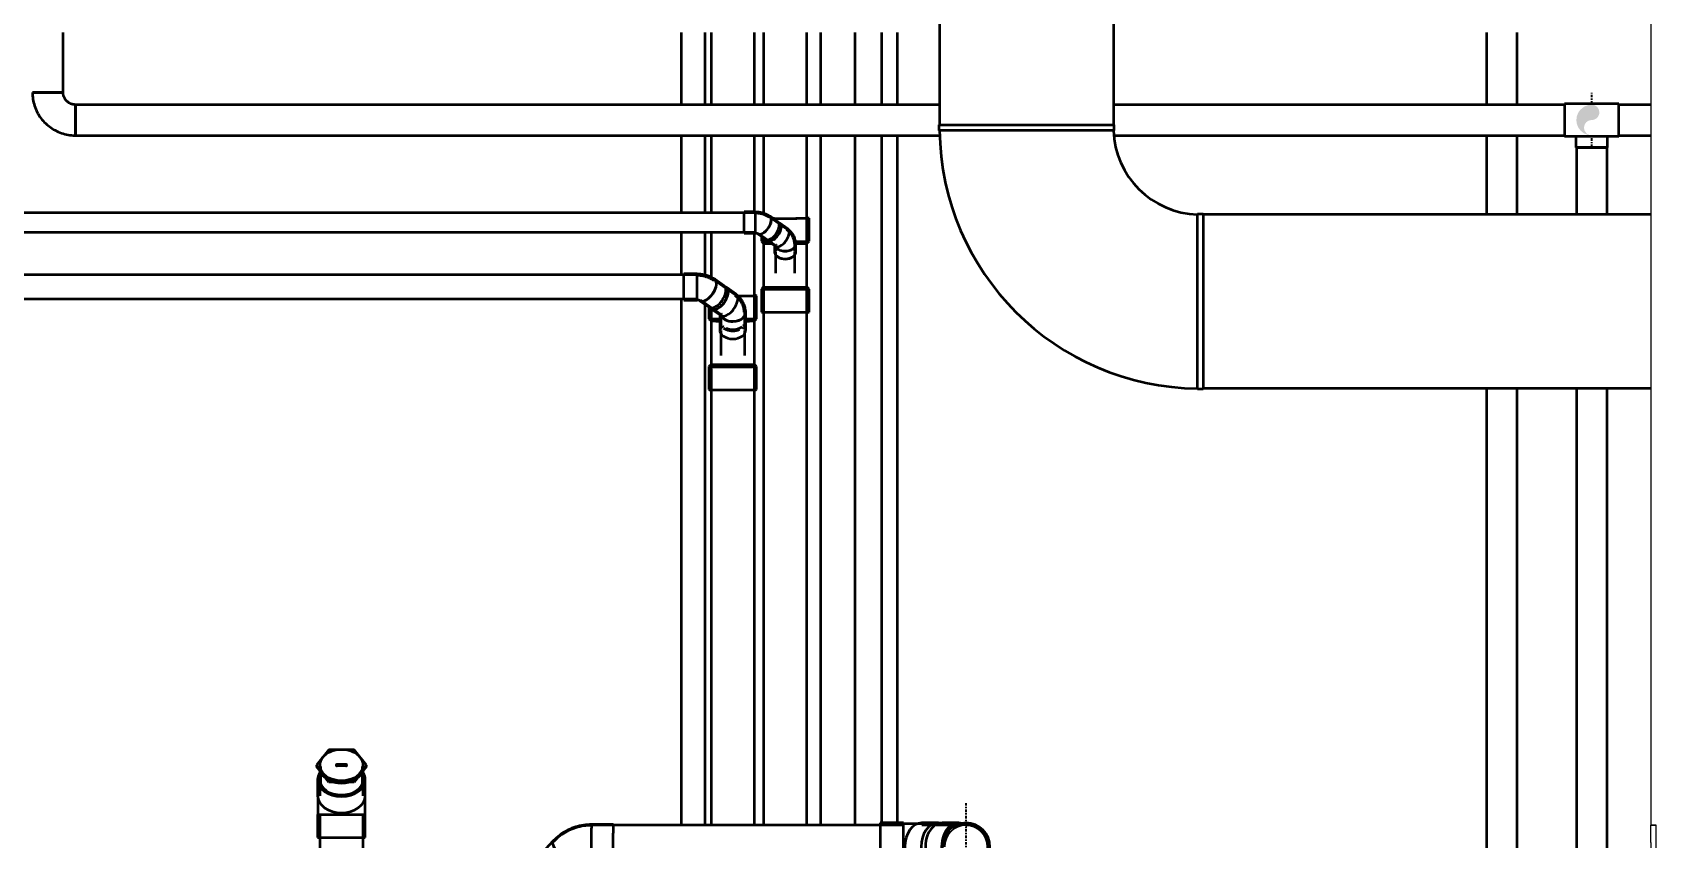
# Model space of a CAD drawing. Header units: millimetres. Extents: x -108050 to 96605, y 58136 to 140997.
# Drawn here: x -93183 to -85724, y 91517 to 95229 of the extents above; entities that cross this region are included whole.
import ezdxf

# ---------------------------------------------------------------- set-up
doc = ezdxf.new("R2010")
doc.units = ezdxf.units.MM
doc.linetypes.add('Center', pattern=[29.999999, 12, -6, 6, -6])
for name, color, linetype, lineweight in [('E-CABL-TRAY', 211, 'Continuous', 25), ('M-HVAC-DUCT', 70, 'Continuous', 50), ('P-PIPE', 3, 'Continuous', 50), ('P-PIPE-CNTR', 3, 'Center', 35)]:
    doc.layers.add(name, color=color, linetype=linetype, lineweight=lineweight)

# ---------------------------------------------------------------- blocks, each defined once
blk = doc.blocks.new('DSC_uPVC_Cap End2-TienPhong - Standard-1932243-HẦM')
at = {"layer": 'P-PIPE'}
for p, q in [((-91819, 91930.1), (-91876.8, 91859.3)), ((-91703.4, 91930.1), (-91819, 91930.1)), ((-91645.6, 91859.3), (-91703.4, 91930.1)), ((-91876.8, 91859.3), (-91819, 91788.5)), ((-91876.8, 91859.3), (-91876.8, 91852.3)), ((-91819, 91781.4), (-91876.8, 91852.3)), ((-91861.4, 91859.3), (-91861.4, 91848.7)), ((-91857.4, 91852.3), (-91857.4, 91777.3)), ((-91781.2, 91862.9), (-91741.2, 91862.9)), ((-91781.2, 91862.9), (-91761.2, 91862.9)), ((-91741.2, 91859.3), (-91781.2, 91859.3)), ((-91741.2, 91859.3), (-91781.2, 91859.3)), ((-91741.2, 91855.8), (-91781.2, 91855.8)), ((-91761.2, 91855.8), (-91781.2, 91855.8)), ((-91761.2, 91862.9), (-91741.2, 91862.9)), ((-91741.2, 91855.8), (-91761.2, 91855.8)), ((-91703.4, 91788.5), (-91645.6, 91859.3)), ((-91645.6, 91852.3), (-91703.4, 91781.4)), ((-91665.1, 91777.3), (-91665.1, 91852.3)), ((-91661.1, 91848.7), (-91661.1, 91859.3)), ((-91645.6, 91852.3), (-91645.6, 91859.3)), ((-91819, 91788.5), (-91703.4, 91788.5)), ((-91819, 91781.4), (-91819, 91788.5)), ((-91703.4, 91781.4), (-91819, 91781.4)), ((-91703.4, 91781.4), (-91703.4, 91788.5))]:
    blk.add_line(p, q, dxfattribs=at)
for centre, major_axis, start_param, end_param in [((-91761.2, 91859.3), (100.1, 0), 1.570796, 4.712389), ((-91761.2, 91859.3), (100.1, 0), 4.712389, 7.853982), ((-91781.2, 91859.3), (5, 0), 1.570796, 4.712389), ((-91781.2, 91859.3), (5, 0), 1.570796, 4.712389), ((-91781.2, 91855.8), (5, 0), 1.570796, 2.617994), ((-91781.2, 91855.8), (5, 0), 1.570796, 2.617994), ((-91741.2, 91859.3), (5, 0), 4.712389, 7.853982), ((-91741.2, 91859.3), (5, 0), 4.712389, 7.853982), ((-91741.2, 91855.8), (5, 0), 0.523599, 1.570796), ((-91741.2, 91855.8), (5, 0), 0.523599, 1.570796), ((-91761.2, 91848.7), (100.1, 0), 3.520705, 3.809677), ((-91761.2, 91848.7), (100.1, 0), 4.423417, 4.712389), ((-91761.2, 91848.7), (100.1, 0), 4.712389, 5.001361), ((-91761.2, 91848.7), (100.2, 0), 5.6151, 5.904073)]:
    blk.add_ellipse(centre, major_axis=major_axis, ratio=0.707107, start_param=start_param, end_param=end_param, dxfattribs=at)
blk = doc.blocks.new('DSC_uPVC_Elbow_TienPhong - Standard-1979826-HẦM')
at = {"layer": 'P-PIPE'}
for p, q in [((-89175.8, 91593.2), (-89281.8, 91593.2)), ((-89016.4, 91593.2), (-89091, 91593.2)), ((-89281.8, 91374), (-89175.8, 91374)), ((-89091, 91374), (-89016.4, 91374))]:
    blk.add_line(p, q, dxfattribs=at)
at = {"layer": 'P-PIPE', "flags": 128}
for points in [[(-89175.8, 91590.8), (-89171, 91590.8), (-89166.2, 91590.8), (-89161.3, 91590.8), (-89156.6, 91590.8), (-89151.8, 91590.8), (-89147.1, 91590.8), (-89142.4, 91590.8), (-89137.8, 91590.8), (-89133.3, 91590.8), (-89128.8, 91590.8), (-89124.4, 91590.8), (-89120.1, 91590.8), (-89115.8, 91590.8), (-89111.7, 91590.8), (-89107.7, 91590.8), (-89103.8, 91590.8), (-89100, 91590.8), (-89096.3, 91590.8), (-89092.7, 91590.8), (-89091, 91590.8)], [(-89091, 91376.4), (-89094.5, 91376.4), (-89098.1, 91376.4), (-89101.8, 91376.4), (-89105.7, 91376.4), (-89109.6, 91376.4), (-89113.7, 91376.4), (-89117.9, 91376.4), (-89122.2, 91376.4), (-89126.5, 91376.4), (-89131, 91376.4), (-89135.5, 91376.4), (-89140.1, 91376.4), (-89144.7, 91376.4), (-89149.4, 91376.4), (-89154.1, 91376.4), (-89158.9, 91376.4), (-89163.7, 91376.4), (-89168.5, 91376.4), (-89173.4, 91376.4), (-89175.8, 91376.4)]]:
    blk.add_lwpolyline(points, dxfattribs=at)
at = {"layer": 'P-PIPE'}
for centre, major_axis, ratio, start_param, end_param in [((-89281.8, 91483.6), (0, 109.6), 0.01, 0.000009, 3.141593), ((-89175.8, 91483.6), (0, 109.6), 0.01, 0.000009, 3.141593), ((-89175.8, 91483.6), (0, 107.2), 0.01, 0.082682, 0.578723), ((-89175.8, 91483.6), (0, 109.6), 0.01, 6.088914, 6.283185), ((-89091, 91483.6), (0, 109.6), 0.710633, 0.000012, 3.141593), ((-89016.4, 91483.6), (0, 109.6), 0.710633, 0.000012, 3.141593), ((-89016.4, 91483.6), (0, 109.6), 0.710633, 6.154868, 6.283185), ((-89175.8, 91483.6), (0, 107.2), 0.01, 2.562887, 3.058928), ((-89175.8, 91483.6), (0, 109.6), 0.01, 3.141601, 3.335842), ((-89016.4, 91483.6), (0, 109.6), 0.710633, 3.141605, 3.269907)]:
    blk.add_ellipse(centre, major_axis=major_axis, ratio=ratio, start_param=start_param, end_param=end_param, dxfattribs=at)
blk = doc.blocks.new('DSC_uPVC_Elbow_TienPhong - Standard-V15-HẦM')
at = {"layer": 'P-PIPE'}
for p, q in [((-88922.1, 91593.2), (-88996.7, 91593.2)), ((-88996.7, 91374), (-88922.1, 91374))]:
    blk.add_line(p, q, dxfattribs=at)
at = {"layer": 'P-PIPE', "flags": 128}
for points in [[(-88922.1, 91590.8), (-88918.7, 91590.8), (-88915.5, 91590.8), (-88912.5, 91590.8), (-88909.6, 91590.8), (-88906.9, 91590.8), (-88905.3, 91590.8)], [(-88895.7, 91590.8), (-88894, 91590.8), (-88892.5, 91590.8), (-88891.1, 91590.8), (-88890, 91590.8), (-88889, 91590.8), (-88888.2, 91590.8), (-88887.6, 91590.8), (-88887.3, 91590.8), (-88887.1, 91590.8)], [(-88884.2, 91590.8), (-88882.8, 91590.7), (-88878.5, 91590.5), (-88874.2, 91590), (-88870, 91589.4), (-88865.7, 91588.7), (-88861.6, 91587.7), (-88857.4, 91586.6), (-88853.3, 91585.4), (-88849.3, 91583.9)], [(-88848.2, 91383.7), (-88852.2, 91382.2), (-88856.3, 91380.9), (-88860.4, 91379.8), (-88864.6, 91378.8), (-88868.8, 91378), (-88873.1, 91377.3), (-88877.3, 91376.9), (-88881.6, 91376.6), (-88885.9, 91376.4)], [(-88905.5, 91376.4), (-88908.2, 91376.4), (-88911, 91376.4), (-88914, 91376.4), (-88917.1, 91376.4), (-88920.4, 91376.4), (-88922.1, 91376.4)], [(-88887.1, 91376.4), (-88887.4, 91376.4), (-88887.9, 91376.4), (-88888.6, 91376.4), (-88889.5, 91376.4), (-88890.5, 91376.4), (-88891.8, 91376.4), (-88893.2, 91376.4), (-88894.8, 91376.4)]]:
    blk.add_lwpolyline(points, dxfattribs=at)
at = {"layer": 'P-PIPE'}
for centre, radius, start, end in [((-88887, 91483.6), 109.6, 89.9995, 269.9995), ((-88887, 91483.6), 109.6, 269.9995, 89.9995), ((-88886.5, 91483.6), 100, 269.9995, 89.9995)]:
    blk.add_arc(centre, radius, start, end, dxfattribs=at)
for centre, major_axis, start_param, end_param in [((-88996.7, 91483.6), (0, 109.6), 0, 3.141593), ((-88922.1, 91483.6), (0, 109.6), 0, 3.141593), ((-88922.1, 91483.6), (0, 107.2), 6.217372, 7.853982), ((-88922.1, 91483.6), (0, 109.6), 6.098805, 6.283185), ((-88922.1, 91483.6), (0, 107.2), 1.570796, 3.207406), ((-88922.1, 91483.6), (0, 109.6), 3.141593, 3.325973)]:
    blk.add_ellipse(centre, major_axis=major_axis, ratio=0.710633, start_param=start_param, end_param=end_param, dxfattribs=at)
blk = doc.blocks.new('01_REC Elbow_C Flanged_ - 1 W-2033609-HẦM')
at = {"layer": 'M-HVAC-DUCT'}
for p, q in [((-402, 812.5), (402, 812.5)), ((-402, 812.5), (-402, 787.5)), ((402, 787.5), (-402, 787.5)), ((402, 787.5), (402, 812.5)), ((-812.5, -402), (-812.5, 402)), ((-812.5, 402), (-787.5, 402)), ((-787.5, 402), (-787.5, -402)), ((-787.5, -402), (-812.5, -402))]:
    blk.add_line(p, q, dxfattribs=at)
for radius, start, end in [(1200, 270.59779, 359.40221), (400, 271.79962, 358.20038)]:
    blk.add_arc((-800, 800), radius, start, end, dxfattribs=at)
blk = doc.blocks.new('E_Ladder Vertical Outside Bend - Standard-2041432-HẦM')
at = {"layer": 'E-CABL-TRAY'}
for p, q in [((-85736.6, 91583.8), (-85711.2, 91583.8)), ((-85736.6, 91503.8), (-85736.6, 91583.8)), ((-85711.2, 91503.8), (-85711.2, 91583.8)), ((-85462, 91583.8), (-85436.6, 91583.8)), ((-85462, 91503.8), (-85462, 91583.8)), ((-85436.6, 91503.8), (-85436.6, 91583.8)), ((-85736.6, 91503.8), (-85736.6, 91303.8)), ((-85711.2, 91303.8), (-85711.2, 91503.8)), ((-85462, 91503.8), (-85462, 91303.8)), ((-85436.6, 91303.8), (-85436.6, 91503.8)), ((-85711.2, 91438.5), (-85462, 91438.5)), ((-85462, 91431.9), (-85711.2, 91431.9)), ((-85462, 91407.3), (-85711.2, 91407.3)), ((-85736.6, 91234.6), (-85736.6, 91303.8)), ((-85711.2, 91303.8), (-85711.2, 91234.6)), ((-85462, 91234.6), (-85462, 91303.8)), ((-85436.6, 91303.8), (-85436.6, 91234.6)), ((-85711.2, 91234.6), (-85736.6, 91234.6)), ((-85436.6, 91234.6), (-85462, 91234.6))]:
    blk.add_line(p, q, dxfattribs=at)
blk = doc.blocks.new('DSC_uPVC_Elbow_TienPhong - Standard-2079728-HẦM')
at = {"layer": 'P-PIPE'}
for p, q in [((-91870.8, 91792.7), (-91870.8, 91717.7)), ((-91651.6, 91717.7), (-91651.6, 91792.7)), ((-91870.8, 91632.7), (-91870.8, 91526.7)), ((-91651.6, 91526.7), (-91651.6, 91632.7))]:
    blk.add_line(p, q, dxfattribs=at)
at = {"layer": 'P-PIPE', "flags": 128}
for points in [[(-91868.4, 91632.7), (-91868.4, 91637.5), (-91868.4, 91642.4), (-91868.4, 91647.2), (-91868.4, 91652), (-91868.4, 91656.8), (-91868.4, 91661.6), (-91868.4, 91666.2), (-91868.4, 91670.9), (-91868.4, 91675.5), (-91868.4, 91680), (-91868.4, 91684.4), (-91868.4, 91688.7), (-91868.4, 91693), (-91868.4, 91697.1), (-91868.4, 91701.2), (-91868.4, 91705.1), (-91868.4, 91708.9), (-91868.4, 91712.6), (-91868.4, 91716.2), (-91868.4, 91717.7)], [(-91654, 91717.7), (-91654, 91714.2), (-91654, 91710.6), (-91654, 91706.8), (-91654, 91702.9), (-91654, 91698.9), (-91654, 91694.8), (-91654, 91690.6), (-91654, 91686.3), (-91654, 91681.9), (-91654, 91677.4), (-91654, 91672.9), (-91654, 91668.3), (-91654, 91663.6), (-91654, 91658.9), (-91654, 91654.1), (-91654, 91649.3), (-91654, 91644.5), (-91654, 91639.7), (-91654, 91634.8), (-91654, 91632.7)]]:
    blk.add_lwpolyline(points, dxfattribs=at)
at = {"layer": 'P-PIPE'}
for centre, major_axis, ratio, start_param, end_param in [((-91761.2, 91792.7), (109.6, 0), 0.707107, 2.739546, 3.141593), ((-91761.2, 91792.7), (109.6, 0), 0.707107, 3.141593, 6.283185), ((-91761.2, 91792.7), (100, 0), 0.707107, 3.141593, 6.283185), ((-91761.2, 91792.7), (109.6, 0), 0.707107, 0, 0.402046), ((-91761.2, 91717.7), (109.6, 0), 0.707107, 3.141593, 6.283185), ((-91761.2, 91632.7), (109.6, 0), 0.007883, 2.947396, 3.141593), ((-91761.2, 91632.7), (109.6, 0), 0.007883, 3.141593, 6.283185), ((-91761.2, 91632.7), (107.2, 0), 0.007883, 3.224266, 3.55496), ((-91761.2, 91632.7), (107.2, 0), 0.007883, 5.869818, 6.200512), ((-91761.2, 91632.7), (109.6, 0), 0.007883, 0, 0.194196), ((-91761.2, 91526.7), (109.6, 0), 0.007883, 3.141593, 6.283185)]:
    blk.add_ellipse(centre, major_axis=major_axis, ratio=ratio, start_param=start_param, end_param=end_param, dxfattribs=at)
blk = doc.blocks.new('DSC_uPVC_Elbow_TienPhong - Standard-2079776-HẦM')
at = {"layer": 'P-PIPE'}
for p, q in [((-90511, 91586.6), (-90611, 91586.6)), ((-90788.2, 91510.1), (-90853.4, 91439.5)), ((-90611, 91380.6), (-90511, 91380.6)), ((-90702.1, 91299.7), (-90636.9, 91370.3))]:
    blk.add_line(p, q, dxfattribs=at)
at = {"layer": 'P-PIPE', "flags": 128}
for points in [[(-90611, 91585.9), (-90620.2, 91585.7), (-90629.3, 91585.2), (-90638.5, 91584.3), (-90647.6, 91583.1), (-90656.7, 91581.6), (-90665.7, 91579.7), (-90674.7, 91577.5), (-90683.5, 91574.9), (-90692.3, 91572), (-90700.9, 91568.8), (-90709.5, 91565.2), (-90717.8, 91561.3), (-90726.1, 91557.1), (-90734.1, 91552.6), (-90742, 91547.8), (-90749.7, 91542.6), (-90757.2, 91537.2), (-90764.5, 91531.4), (-90771.6, 91525.4), (-90778.4, 91519.1), (-90784.9, 91512.5), (-90787.7, 91509.6)], [(-90611, 91582.1), (-90620, 91581.9), (-90629.1, 91581.4), (-90638.1, 91580.6), (-90647.1, 91579.4), (-90656, 91577.9), (-90664.9, 91576), (-90673.7, 91573.8), (-90682.4, 91571.3), (-90691, 91568.5), (-90699.6, 91565.3), (-90707.9, 91561.8), (-90716.2, 91558), (-90724.3, 91553.8), (-90732.2, 91549.4), (-90740, 91544.6), (-90747.6, 91539.5), (-90755, 91534.2), (-90762.1, 91528.5), (-90769.1, 91522.6), (-90775.8, 91516.4), (-90782.2, 91509.9), (-90784.9, 91507)], [(-90637.4, 91370.8), (-90636.7, 91371.6), (-90635.9, 91372.3), (-90635.1, 91373.1), (-90634.2, 91373.8), (-90633.2, 91374.6), (-90632.2, 91375.3), (-90631.1, 91375.9), (-90630, 91376.6), (-90628.8, 91377.2), (-90627.6, 91377.8), (-90626.3, 91378.4), (-90625, 91378.9), (-90623.6, 91379.4), (-90622.2, 91379.8), (-90620.8, 91380.2), (-90619.3, 91380.5), (-90617.8, 91380.8), (-90616.3, 91381), (-90614.7, 91381.2), (-90613.2, 91381.3), (-90611.6, 91381.4), (-90611, 91381.4)]]:
    blk.add_lwpolyline(points, dxfattribs=at)
at = {"layer": 'P-PIPE'}
for centre, major_axis, ratio, start_param, end_param in [((-90611, 91483.6), (0, 103), 0.01, 0.714848, 1.063656), ((-90611, 91483.6), (0, 103), 0.01, 1.066354, 1.238712), ((-90611, 91483.6), (0, 103), 0.01, 0.542745, 0.712279), ((-90611, 91483.6), (0, 103), 0.01, 0.195308, 0.539635), ((-90611, 91483.6), (0, 103), 0.01, 0, 0.190205), ((-90511, 91483.6), (0, 103), 0.01, 6.066583, 8.219894), ((-90511, 91483.6), (0, 100), 0.01, 0.575367, 0.627711), ((-90511, 91483.6), (0, 100), 0.01, 0.313568, 0.445006), ((-90511, 91483.6), (0, 100), 0.01, 0, 0.227543), ((-90712.5, 91440.2), (-75.7, 69.9), 0.277009, 6.1791, 8.092118), ((-90712.5, 91440.2), (-75.1, 69.4), 0.277009, 0.071199, 0.238136), ((-90712.5, 91440.2), (-75.1, 69.4), 0.277009, 0.238136, 0.405073), ((-90712.5, 91440.2), (-75.1, 69.4), 0.277009, 0.415207, 0.584658), ((-90712.5, 91440.2), (-75.1, 69.4), 0.277009, 6.189863, 6.342397), ((-90712.5, 91440.2), (-75.1, 69.4), 0.277009, 0.594812, 0.928685), ((-90712.5, 91440.2), (-75.1, 69.4), 0.277009, 0.9388, 1.108251), ((-90611, 91483.6), (0, 103), 0.01, 1.246383, 1.57995), ((-90611, 91483.6), (0, 103), 0.01, 1.595802, 1.762503), ((-90611, 91483.6), (0, 103), 0.01, 1.770415, 1.936708), ((-90777.7, 91369.6), (-75.7, 69.9), 0.277009, 6.259522, 8.092118), ((-90712.5, 91440.2), (-75.1, 69.4), 0.277009, 1.118423, 1.452296), ((-90712.5, 91440.2), (-75.1, 69.4), 0.277009, 1.462394, 1.631845), ((-90712.5, 91440.2), (-75.1, 69.4), 0.277009, 1.642034, 1.975906), ((-90712.5, 91440.2), (-75.7, 69.9), 0.277009, 1.808932, 3.210607), ((-90712.5, 91440.2), (-75.1, 69.4), 0.277009, 1.985988, 2.155439), ((-90712.5, 91440.2), (-75.1, 69.4), 0.277009, 2.165644, 2.499515), ((-90611, 91483.6), (0, 103), 0.01, 1.936708, 2.103574), ((-90611, 91483.6), (0, 103), 0.01, 2.111261, 2.283513), ((-90611, 91483.6), (0, 103), 0.01, 2.286351, 2.62891), ((-90611, 91483.6), (0, 102.3), 0.01, 2.63484, 2.809373), ((-90611, 91483.6), (0, 103), 0.01, 2.635228, 2.80712), ((-90611, 91483.6), (0, 103), 0.01, 2.810767, 3.245705), ((-90611, 91483.6), (0, 102.2), 0.01, 3.141593, 3.158439), ((-90511, 91483.6), (0, 103), 0.01, 1.936708, 3.347826), ((-90511, 91483.6), (0, 100), 0.01, 2.460307, 2.539401), ((-90511, 91483.6), (0, 100), 0.01, 2.669762, 2.801201), ((-90511, 91483.6), (0, 100), 0.01, 2.907555, 3.141593), ((-90777.7, 91369.6), (-75.7, 69.9), 0.277009, 1.808932, 3.117929), ((-90712.5, 91440.2), (-75.1, 69.4), 0.277009, 2.509582, 2.679033), ((-90712.5, 91440.2), (-75.1, 69.4), 0.277009, 2.689253, 3.023124), ((-90712.5, 91440.2), (-75.1, 69.4), 0.277009, 3.033976, 3.141593)]:
    blk.add_ellipse(centre, major_axis=major_axis, ratio=ratio, start_param=start_param, end_param=end_param, dxfattribs=at)
blk = doc.blocks.new('M_Elbow - Welded - Generic - Standard-2092714-HẦM')
at = {"layer": 'P-PIPE'}
for p, q in [((-68.2, 127), (-70.7, 127)), ((-61.2, 127), (-68.2, 127)), ((-50, 127), (-61.2, 127)), ((-35.3, 127), (-50, 127)), ((-18.3, 127), (-35.3, 127)), ((18.3, 127), (-18.3, 127)), ((35.3, 127), (18.3, 127)), ((50, 127), (35.3, 127)), ((61.2, 127), (50, 127)), ((68.2, 127), (61.2, 127)), ((70.6, 127), (68.2, 127)), ((-127, 70.6), (-127, 68.2)), ((-127, 68.2), (-127, 61.2)), ((-127, 61.2), (-127, 50)), ((-127, 50), (-127, 35.3)), ((-127, 35.3), (-127, 18.3)), ((-127, 18.3), (-127, -18.3)), ((-127, -18.3), (-127, -35.3)), ((-127, -35.3), (-127, -50)), ((-127, -50), (-127, -61.2)), ((-127, -61.2), (-127, -68.2)), ((-127, -68.2), (-127, -70.7))]:
    blk.add_line(p, q, dxfattribs=at)
at = {"layer": 'P-PIPE', "flags": 128}
for points in [[(-70.7, 127), (-70.7, 124.7), (-70.8, 122.5), (-71.1, 120.3), (-71.4, 118), (-71.8, 115.8), (-72.3, 113.6), (-72.8, 111.4), (-73.5, 109.3), (-74.3, 107.1), (-75.1, 105.1), (-76, 103), (-77, 101), (-78.1, 99), (-79.3, 97.1), (-80.5, 95.2), (-81.8, 93.3), (-83.2, 91.6), (-84.6, 89.8), (-86.2, 88.2), (-87.7, 86.6), (-89.4, 85), (-91.1, 83.6), (-92.9, 82.2), (-94.7, 80.8), (-96.6, 79.6), (-98.5, 78.4), (-100.4, 77.3), (-102.4, 76.3), (-104.5, 75.3), (-106.6, 74.5), (-108.7, 73.7), (-110.8, 73), (-113, 72.4), (-115.2, 71.9), (-117.4, 71.5), (-119.7, 71.1), (-121.9, 70.9), (-124.1, 70.7), (-126.4, 70.7), (-127, 70.6)], [(-127, -70.7), (-119.1, -70.5), (-111.2, -70), (-103.3, -69.2), (-95.5, -68.1), (-87.7, -66.7), (-80, -65), (-72.4, -63), (-64.8, -60.6), (-57.4, -58), (-50, -55), (-42.8, -51.8), (-35.7, -48.3), (-28.8, -44.5), (-22, -40.5), (-15.4, -36.1), (-9, -31.5), (-2.7, -26.7), (3.3, -21.6), (9.2, -16.3), (14.8, -10.7), (20.2, -4.9), (25.3, 1.1), (30.3, 7.3), (34.9, 13.6), (39.3, 20.2), (43.5, 26.9), (47.3, 33.8), (50.9, 40.9), (54.2, 48.1), (57.2, 55.4), (59.9, 62.8), (62.4, 70.3), (64.5, 77.9), (66.3, 85.6), (67.8, 93.4), (69, 101.2), (69.8, 109.1), (70.4, 117), (70.6, 124.9), (70.6, 127)]]:
    blk.add_lwpolyline(points, dxfattribs=at)
blk = doc.blocks.new('M_Elbow - Welded - Generic - Standard-V252-HẦM')
at = {"layer": 'P-PIPE'}
for p, q in [((-86493.2, 95675.3), (-86490.7, 95675.3)), ((-86490.7, 95675.3), (-86483.7, 95675.3)), ((-86483.7, 95675.3), (-86472.5, 95675.3)), ((-86472.5, 95675.3), (-86457.8, 95675.3)), ((-86457.8, 95675.3), (-86440.8, 95675.3)), ((-86440.8, 95675.3), (-86422.5, 95675.3)), ((-86422.5, 95675.3), (-86404.2, 95675.3)), ((-86404.2, 95675.3), (-86387.2, 95675.3)), ((-86387.2, 95675.3), (-86372.5, 95675.3)), ((-86372.5, 95675.3), (-86361.3, 95675.3)), ((-86361.3, 95675.3), (-86354.3, 95675.3)), ((-86354.3, 95675.3), (-86351.9, 95675.3))]:
    blk.add_line(p, q, dxfattribs=at)
at = {"layer": 'P-PIPE', "flags": 128}
for points in [[(-86493.2, 95675.3), (-86493.2, 95680.3), (-86493.2, 95685.4), (-86493.2, 95690.5), (-86493.2, 95695.5), (-86493.2, 95700.5), (-86493.2, 95705.5), (-86493.2, 95710.4), (-86493.2, 95715.2), (-86493.2, 95720), (-86493.2, 95724.7), (-86493.2, 95727.8)], [(-86351.9, 95727.8), (-86351.9, 95726), (-86351.9, 95721.3), (-86351.9, 95716.5), (-86351.9, 95711.7), (-86351.9, 95706.8), (-86351.9, 95701.8), (-86351.9, 95696.8), (-86351.9, 95691.8), (-86351.9, 95686.8), (-86351.9, 95681.7), (-86351.9, 95676.6), (-86351.9, 95675.3)]]:
    blk.add_lwpolyline(points, dxfattribs=at)
blk = doc.blocks.new('DSC_uPVC_Elbow_TienPhong - Standard-2123557-HẦM')
at = {"layer": 'P-PIPE'}
for p, q in [((-89857, 94403.9), (-89908, 94403.9)), ((-89753.1, 94358), (-89789.1, 94383.4)), ((-89908, 94305.3), (-89857, 94305.3)), ((-89845.9, 94302.8), (-89809.9, 94277.4))]:
    blk.add_line(p, q, dxfattribs=at)
at = {"layer": 'P-PIPE', "flags": 128}
for points in [[(-89789.7, 94382.5), (-89792.8, 94384.6), (-89796, 94386.6), (-89799.2, 94388.4), (-89802.4, 94390.2), (-89805.7, 94391.8), (-89809.1, 94393.3), (-89812.5, 94394.7), (-89815.9, 94395.9), (-89819.3, 94397.1), (-89822.8, 94398.1), (-89826.3, 94399.1), (-89829.8, 94399.9), (-89833.4, 94400.6), (-89836.9, 94401.3), (-89840.5, 94401.8), (-89844.1, 94402.2), (-89847.7, 94402.5), (-89851.3, 94402.7), (-89854.9, 94402.8), (-89857, 94402.9)], [(-89792.8, 94378.1), (-89795.7, 94380.1), (-89798.7, 94382), (-89801.8, 94383.7), (-89804.9, 94385.4), (-89808, 94386.9), (-89811.2, 94388.3), (-89814.4, 94389.7), (-89817.7, 94390.9), (-89821, 94392), (-89824.3, 94393), (-89827.6, 94393.9), (-89831, 94394.7), (-89834.4, 94395.4), (-89837.8, 94396), (-89841.2, 94396.5), (-89844.6, 94396.9), (-89848.1, 94397.2), (-89851.5, 94397.4), (-89855, 94397.5), (-89857, 94397.5)], [(-89857, 94306.4), (-89856.1, 94306.4), (-89855.2, 94306.4), (-89854.4, 94306.3), (-89853.5, 94306.2), (-89852.7, 94306.1), (-89851.9, 94306), (-89851.1, 94305.8), (-89850.4, 94305.7), (-89849.7, 94305.5), (-89849, 94305.3), (-89848.4, 94305.1), (-89847.8, 94304.9), (-89847.3, 94304.7), (-89846.8, 94304.5), (-89846.4, 94304.3), (-89846, 94304.1), (-89845.7, 94304), (-89845.5, 94303.8), (-89845.4, 94303.7), (-89845.3, 94303.7)]]:
    blk.add_lwpolyline(points, dxfattribs=at)
at = {"layer": 'P-PIPE'}
for centre, major_axis, ratio, start_param, end_param in [((-89908, 94354.6), (0, 49.3), 0.005, 0, 0.401805), ((-89908, 94354.6), (0, 49.3), 0.005, 3.924497, 6.280692), ((-89908, 94354.6), (0, 45), 0.005, 6.023782, 6.280692), ((-89908, 94354.6), (0, 45), 0.005, 5.760348, 6.018892), ((-89857, 94354.6), (0, 49.3), 0.005, 3.924497, 6.280692), ((-89817.5, 94343.1), (27.8, 39.4), 0.503892, 3.224385, 5.667846), ((-89817.5, 94343.1), (28.4, 40.3), 0.503892, 4.097049, 6.504108), ((-89817.5, 94343.1), (27.8, 39.4), 0.503892, 5.667846, 6.365977), ((-89908, 94354.6), (0, 49.3), 0.005, 2.739868, 3.139099), ((-89908, 94354.6), (0, 49.3), 0.005, 3.141593, 3.924497), ((-89908, 94354.6), (0, 45), 0.005, 3.141593, 3.400898), ((-89908, 94354.6), (0, 45), 0.005, 3.402592, 3.662698), ((-89857, 94354.6), (0, 49.3), 0.005, 3.141593, 3.924497), ((-89817.5, 94343.1), (28.4, 40.3), 0.503892, 3.049852, 4.097049), ((-89781.5, 94317.7), (28.4, 40.3), 0.503892, 4.097049, 6.283185), ((-89781.5, 94317.7), (28.4, 40.3), 0.503892, 3.049852, 4.097049)]:
    blk.add_ellipse(centre, major_axis=major_axis, ratio=ratio, start_param=start_param, end_param=end_param, dxfattribs=at)
blk = doc.blocks.new('DSC_uPVC_Elbow_TienPhong - Standard-V267-HẦM')
at = {"layer": 'P-PIPE'}
for p, q in [((-89707.6, 94325.9), (-89743.5, 94351.3)), ((-89800.4, 94270.7), (-89764.4, 94245.3)), ((-89768.9, 94249.4), (-89768.9, 94221.8)), ((-89676.8, 94257.7), (-89676.8, 94258.1)), ((-89671.4, 94257.7), (-89671.4, 94258.1)), ((-89670.3, 94221.8), (-89670.3, 94257.7))]:
    blk.add_line(p, q, dxfattribs=at)
at = {"layer": 'P-PIPE', "flags": 128}
for points in [[(-89676.8, 94258.1), (-89676.9, 94262.1), (-89677.3, 94266.1), (-89677.9, 94270), (-89678.7, 94273.9), (-89679.7, 94277.8), (-89680.9, 94281.5), (-89682.3, 94285.2), (-89683.8, 94288.7), (-89685.6, 94292.1), (-89687.5, 94295.5), (-89689.5, 94298.7), (-89691.7, 94301.7), (-89694, 94304.7), (-89696.4, 94307.5), (-89698.9, 94310.1), (-89701.5, 94312.7), (-89704.2, 94315.1), (-89707, 94317.4), (-89709.8, 94319.6), (-89711.3, 94320.6)], [(-89671.4, 94258.1), (-89671.5, 94262.4), (-89671.9, 94266.7), (-89672.6, 94271), (-89673.4, 94275.2), (-89674.5, 94279.3), (-89675.8, 94283.3), (-89677.3, 94287.2), (-89679, 94291), (-89680.9, 94294.7), (-89682.9, 94298.3), (-89685.1, 94301.7), (-89687.4, 94304.9), (-89689.8, 94308.1), (-89692.4, 94311.1), (-89695.1, 94313.9), (-89697.8, 94316.6), (-89700.7, 94319.2), (-89703.6, 94321.6), (-89706.6, 94323.9), (-89708.2, 94325)], [(-89763.8, 94246.2), (-89763.7, 94246.1), (-89763.7, 94246.1)], [(-89760.2, 94250.2), (-89760.2, 94250.3), (-89760.4, 94250.4), (-89760.5, 94250.7), (-89760.7, 94250.9), (-89760.9, 94251.3)]]:
    blk.add_lwpolyline(points, dxfattribs=at)
at = {"layer": 'P-PIPE'}
for centre, major_axis, ratio, start_param, end_param in [((-89772, 94311), (28.4, 40.3), 0.503892, 4.097049, 6.525799), ((-89772, 94311), (25.9, 36.8), 0.503892, 4.273589, 4.405001), ((-89772, 94311), (25.9, 36.8), 0.503892, 4.535389, 4.6668), ((-89772, 94311), (25.9, 36.8), 0.503892, 4.797188, 4.9286), ((-89772, 94311), (25.9, 36.8), 0.503892, 6.055785, 6.283185), ((-89772, 94311), (25.9, 36.8), 0.503892, 5.058987, 5.190399), ((-89772, 94311), (25.9, 36.8), 0.503892, 5.320787, 5.452199), ((-89772, 94311), (25.9, 36.8), 0.503892, 5.844385, 5.929645), ((-89772, 94311), (25.9, 36.8), 0.503892, 5.582586, 5.667846), ((-89736, 94285.6), (28.4, 40.3), 0.503892, 4.097049, 6.283185), ((-89772, 94311), (28.4, 40.3), 0.503892, 2.906028, 4.097049), ((-89772, 94311), (25.9, 36.8), 0.503892, 3.141593, 3.378125), ((-89772, 94311), (25.9, 36.8), 0.503892, 3.488191, 3.652707), ((-89772, 94311), (25.9, 36.8), 0.503892, 3.77209, 3.881402), ((-89772, 94311), (25.9, 36.8), 0.503892, 4.01179, 4.097049), ((-89772, 94311), (25.9, 36.8), 0.503892, 4.097049, 4.143202), ((-89719.6, 94221.8), (49.3, 0), 0.708872, 3.145119, 4.715916), ((-89719.6, 94257.7), (49.3, 0), 0.708872, 3.462515, 3.552922), ((-89736, 94285.6), (28.4, 40.3), 0.503892, 3.049852, 4.097049), ((-89719.6, 94257.7), (49.3, 0), 0.708872, 3.668718, 3.797865), ((-89719.6, 94257.7), (49.3, 0), 0.708872, 3.930517, 4.188463), ((-89719.6, 94257.7), (49.3, 0), 0.708872, 4.192317, 4.450422), ((-89719.6, 94257.7), (-49.3, 0), 0.708872, 1.312524, 1.570757), ((-89719.6, 94257.7), (49.3, 0), 0.708872, 4.715916, 4.974269), ((-89719.6, 94221.8), (49.3, 0), 0.708872, 4.715916, 6.286712), ((-89719.6, 94257.7), (49.3, 0), 0.708872, 4.977715, 5.236198), ((-89719.6, 94257.7), (49.3, 0), 0.708872, 5.239514, 5.63046), ((-89719.6, 94257.7), (49.3, 0), 0.708872, 5.763113, 5.871951), ((-89719.6, 94257.7), (-49.3, 0), 0.708872, 2.88332, 3.141593)]:
    blk.add_ellipse(centre, major_axis=major_axis, ratio=ratio, start_param=start_param, end_param=end_param, dxfattribs=at)
blk = doc.blocks.new('DSC_uPVC_Elbow_TienPhong - Standard-2123585-HẦM')
at = {"layer": 'P-PIPE'}
for p, q in [((-90124.8, 94118.7), (-90185.8, 94118.7)), ((-89999.8, 94063.5), (-90042.9, 94093.9)), ((-90185.8, 93998.1), (-90124.8, 93998.1)), ((-90112.4, 93995.3), (-90069.3, 93965))]:
    blk.add_line(p, q, dxfattribs=at)
at = {"layer": 'P-PIPE', "flags": 128}
for points in [[(-90043.6, 94092.8), (-90047.4, 94095.3), (-90051.2, 94097.7), (-90055.1, 94100), (-90059, 94102), (-90063, 94104), (-90067.1, 94105.8), (-90071.1, 94107.5), (-90075.3, 94109), (-90079.4, 94110.4), (-90083.6, 94111.7), (-90087.8, 94112.8), (-90092.1, 94113.8), (-90096.3, 94114.7), (-90100.6, 94115.4), (-90104.9, 94116), (-90109.2, 94116.6), (-90113.6, 94116.9), (-90117.9, 94117.2), (-90122.2, 94117.3), (-90124.8, 94117.3)], [(-90047.5, 94087.4), (-90051, 94089.8), (-90054.6, 94092), (-90058.3, 94094.2), (-90062, 94096.1), (-90065.8, 94098), (-90069.7, 94099.7), (-90073.5, 94101.3), (-90077.5, 94102.7), (-90081.4, 94104.1), (-90085.4, 94105.3), (-90089.5, 94106.4), (-90093.5, 94107.3), (-90097.6, 94108.2), (-90101.7, 94108.9), (-90105.8, 94109.5), (-90109.9, 94110), (-90114.1, 94110.3), (-90118.2, 94110.6), (-90122.4, 94110.7), (-90124.8, 94110.7)], [(-90124.8, 93999.4), (-90123.8, 93999.4), (-90122.8, 93999.3), (-90121.8, 93999.3), (-90120.8, 93999.2), (-90119.9, 93999), (-90118.9, 93998.9), (-90118.1, 93998.7), (-90117.2, 93998.5), (-90116.4, 93998.3), (-90115.6, 93998.1), (-90114.9, 93997.9), (-90114.3, 93997.7), (-90113.7, 93997.5), (-90113.2, 93997.2), (-90112.7, 93997), (-90112.4, 93996.8), (-90112.1, 93996.7), (-90111.8, 93996.5), (-90111.7, 93996.4), (-90111.6, 93996.4)]]:
    blk.add_lwpolyline(points, dxfattribs=at)
at = {"layer": 'P-PIPE'}
for centre, major_axis, ratio, start_param, end_param in [((-90185.8, 94058.4), (0, 60.3), 0.005, 0, 0.40374), ((-90185.8, 94058.4), (0, 60.3), 0.005, 3.924497, 6.280692), ((-90185.8, 94058.4), (0, 55), 0.005, 6.023782, 6.280692), ((-90185.8, 94058.4), (0, 55), 0.005, 5.760348, 6.018892), ((-90124.8, 94058.4), (0, 60.3), 0.005, 3.924497, 6.280692), ((-90077.6, 94044.6), (34, 48.2), 0.503892, 3.224385, 5.667846), ((-90077.6, 94044.6), (34.8, 49.3), 0.503892, 4.097049, 6.504066), ((-90077.6, 94044.6), (34, 48.2), 0.503892, 5.667846, 6.365977), ((-90034.6, 94014.2), (34.8, 49.3), 0.503892, 4.097049, 6.325808), ((-90185.8, 94058.4), (0, 60.3), 0.005, 2.737956, 3.139099), ((-90185.8, 94058.4), (0, 60.3), 0.005, 3.141593, 3.924497), ((-90185.8, 94058.4), (0, 55), 0.005, 3.141593, 3.400898), ((-90185.8, 94058.4), (0, 55), 0.005, 3.402592, 3.662698), ((-90124.8, 94058.4), (0, 60.3), 0.005, 3.141593, 3.924497), ((-90077.6, 94044.6), (34.8, 49.3), 0.503892, 3.049852, 4.097049), ((-90034.6, 94014.2), (34.8, 49.3), 0.503892, 3.049852, 4.097049)]:
    blk.add_ellipse(centre, major_axis=major_axis, ratio=ratio, start_param=start_param, end_param=end_param, dxfattribs=at)
blk = doc.blocks.new('DSC_uPVC_Elbow_TienPhong - Standard-V268-HẦM')
at = {"layer": 'P-PIPE'}
for p, q in [((-89945.4, 94025.1), (-89988.4, 94055.5)), ((-90057.9, 93956.9), (-90014.9, 93926.5)), ((-90020.9, 93931.6), (-90020.9, 93899.5)), ((-90014.1, 93927.6), (-90014.1, 93927.6)), ((-89908.2, 93942.5), (-89908.3, 93943)), ((-89901.6, 93942.5), (-89901.6, 93943)), ((-89900.3, 93899.5), (-89900.3, 93942.5))]:
    blk.add_line(p, q, dxfattribs=at)
at = {"layer": 'P-PIPE', "flags": 128}
for points in [[(-89908.3, 93943), (-89908.4, 93947.8), (-89908.8, 93952.7), (-89909.6, 93957.4), (-89910.5, 93962.2), (-89911.7, 93966.8), (-89913.2, 93971.3), (-89914.9, 93975.7), (-89916.8, 93980), (-89918.9, 93984.2), (-89921.2, 93988.2), (-89923.7, 93992.1), (-89926.3, 93995.8), (-89929.1, 93999.3), (-89932, 94002.7), (-89935, 94005.9), (-89938.2, 94009), (-89941.4, 94011.9), (-89944.8, 94014.7), (-89948.2, 94017.3), (-89949.9, 94018.6)], [(-89901.6, 93943), (-89901.8, 93948.2), (-89902.3, 93953.4), (-89903, 93958.6), (-89904.1, 93963.7), (-89905.4, 93968.7), (-89907, 93973.5), (-89908.8, 93978.3), (-89910.8, 93982.9), (-89913.1, 93987.3), (-89915.5, 93991.6), (-89918.2, 93995.8), (-89921, 93999.7), (-89924, 94003.5), (-89927.1, 94007.1), (-89930.3, 94010.6), (-89933.6, 94013.8), (-89937.1, 94017), (-89940.6, 94019.9), (-89944.3, 94022.7), (-89946.1, 94024)], [(-90009.8, 93932.7), (-90009.9, 93932.8), (-90010.1, 93933), (-90010.3, 93933.2), (-90010.5, 93933.6), (-90010.8, 93934)]]:
    blk.add_lwpolyline(points, dxfattribs=at)
at = {"layer": 'P-PIPE'}
for centre, major_axis, ratio, start_param, end_param in [((-90023.2, 94006.2), (34.8, 49.3), 0.503892, 4.097049, 6.52128), ((-90023.2, 94006.2), (31.7, 44.9), 0.503892, 4.797188, 4.9286), ((-90023.2, 94006.2), (31.7, 44.9), 0.503892, 6.106185, 6.283185), ((-90023.2, 94006.2), (31.7, 44.9), 0.503892, 5.058987, 5.190399), ((-90023.2, 94006.2), (31.7, 44.9), 0.503892, 5.320787, 5.452199), ((-90023.2, 94006.2), (31.7, 44.9), 0.503892, 5.844385, 5.975797), ((-90023.2, 94006.2), (31.7, 44.9), 0.503892, 5.582586, 5.687274), ((-89980.1, 93975.8), (34.8, 49.3), 0.503892, 4.097049, 6.331999), ((-90023.2, 94006.2), (34.8, 49.3), 0.503892, 2.912095, 4.097049), ((-90023.2, 94006.2), (31.7, 44.9), 0.503892, 3.141593, 3.378125), ((-90023.2, 94006.2), (31.7, 44.9), 0.503892, 3.488191, 3.619603), ((-90023.2, 94006.2), (31.7, 44.9), 0.503892, 3.74999, 3.881402), ((-90023.2, 94006.2), (31.7, 44.9), 0.503892, 4.01179, 4.097049), ((-90023.2, 94006.2), (31.7, 44.9), 0.503892, 4.097049, 4.143202), ((-89960.6, 93942.5), (60.3, 0), 0.708872, 3.482874, 4.715916), ((-89980.1, 93975.8), (34.8, 49.3), 0.503892, 3.049852, 4.097049), ((-90023.2, 94006.2), (31.7, 44.9), 0.503892, 4.273589, 4.405001), ((-89960.6, 93942.5), (59, 0), 0.708872, 3.515314, 6.286712), ((-90023.2, 94006.2), (31.7, 44.9), 0.503892, 4.535389, 4.6668), ((-89960.6, 93942.5), (60.3, 0), 0.708872, 4.715916, 6.616095), ((-89960.6, 93899.5), (60.3, 0), 0.708872, 3.145119, 3.274266), ((-89960.6, 93899.5), (60.3, 0), 0.708872, 3.406919, 3.536065), ((-89960.6, 93899.5), (60.3, 0), 0.708872, 3.668718, 3.797865), ((-89960.6, 93899.5), (60.3, 0), 0.708872, 3.930517, 4.188463), ((-89960.6, 93899.5), (60.3, 0), 0.708872, 4.192317, 4.450422), ((-89960.6, 93899.5), (60.3, 0), 0.708872, 4.454116, 4.71235), ((-89960.6, 93899.5), (60.3, 0), 0.708872, 4.715916, 4.974269), ((-89960.6, 93899.5), (60.3, 0), 0.708872, 4.977715, 5.236198), ((-89960.6, 93899.5), (60.3, 0), 0.708872, 5.501314, 5.63046), ((-89960.6, 93899.5), (60.3, 0), 0.708872, 5.763113, 5.89226), ((-89960.6, 93899.5), (60.3, 0), 0.708872, 6.024913, 6.283185)]:
    blk.add_ellipse(centre, major_axis=major_axis, ratio=ratio, start_param=start_param, end_param=end_param, dxfattribs=at)

msp = doc.modelspace()

# ---------------------------------------------------------------- hatches: boundary and pattern name
at = {"layer": 'P-PIPE'}
msp.add_hatch(color=256, dxfattribs=at).paths.add_polyline_path([(-86017.7, 94756.6), (-86026.9, 94760.6), (-86033.6, 94765.7), (-86040.4, 94776.1), (-86042.7, 94781.6), (-86043.9, 94790.7), (-86042.7, 94799.8), (-86039.2, 94808.4), (-86033.6, 94815.7), (-86026.3, 94821.3), (-86017.7, 94824.8), (-85999.4, 94827.2), (-85990.9, 94830.8), (-85983.6, 94836.4), (-85978, 94843.7), (-85974.5, 94852.2), (-85973.3, 94861.4), (-85975.3, 94872.5), (-85978, 94879), (-85983.6, 94886.3), (-85990.9, 94891.9), (-85999.4, 94895.5), (-86008.6, 94896.7), (-86026.9, 94894.3), (-86043.9, 94887.2), (-86061.2, 94872.5), (-86069.8, 94861.4), (-86076.8, 94844.3), (-86079.2, 94826), (-86076.8, 94807.7), (-86069.8, 94790.7), (-86058.5, 94776.1), (-86043.9, 94764.8), (-86026.3, 94757.7)])

# ---------------------------------------------------------------- linework, layer by layer
at = {"layer": 'E-CABL-TRAY'}
for p in [(-85736.6, 97260.8), (-85711.2, 91583.8)]:
    msp.add_line(p, (-85736.6, 91583.8), dxfattribs=at)
at = {"layer": 'M-HVAC-DUCT'}
for p, q in [((-89009.2, 104250.8), (-89009.2, 94803.6)), ((-88209.2, 104250.8), (-88209.2, 94803.6)), ((-85736.6, 94391.1), (-87796.7, 94391.1)), ((-85736.6, 93591.1), (-87796.7, 93591.1))]:
    msp.add_line(p, q, dxfattribs=at)
at = {"layer": 'P-PIPE'}
for p, q in [((-93042, 94953), (-93042, 95228.9)), ((-90197.8, 95228.9), (-90197.8, 94896.7)), ((-90087.8, 94896.7), (-90087.8, 95228.9)), ((-90060.6, 95228.9), (-90060.6, 94896.7)), ((-89860.6, 94896.7), (-89860.6, 95228.9)), ((-89819.6, 95228.9), (-89819.6, 94896.7)), ((-89619.6, 94896.7), (-89619.6, 95228.9)), ((-89557.7, 95228.9), (-89557.7, 94896.7)), ((-89397.7, 94896.7), (-89397.7, 95228.9)), ((-89276.3, 95228.9), (-89276.3, 94896.7)), ((-89203.3, 94896.7), (-89203.3, 95228.9)), ((-86493.2, 95228.9), (-86493.2, 94896.6)), ((-86351.9, 94896.6), (-86351.9, 95228.9)), ((-93183.3, 94953), (-93042, 94953)), ((-89009.2, 94896.7), (-92985.6, 94896.7)), ((-92985.6, 94896.7), (-92985.6, 94755.4)), ((-86133.1, 94896.7), (-88209.2, 94896.7)), ((-86128.1, 94900.5), (-86133.1, 94900.5)), ((-86133.1, 94900.5), (-86133.1, 94826)), ((-86128.1, 94900.5), (-86133.1, 94900.5)), ((-86133.1, 94900.5), (-86133.1, 94826)), ((-85889.1, 94900.5), (-86128.1, 94900.5)), ((-85889.1, 94900.5), (-86128.1, 94900.5)), ((-85884.1, 94900.5), (-85889.1, 94900.5)), ((-85884.1, 94900.5), (-85889.1, 94900.5)), ((-85884.1, 94826), (-85884.1, 94900.5)), ((-85884.1, 94826), (-85884.1, 94900.5)), ((-85736.6, 94896.7), (-85884.1, 94896.7)), ((-86133.1, 94826), (-86133.1, 94751.5)), ((-86133.1, 94826), (-86133.1, 94751.5)), ((-85884.1, 94751.5), (-85884.1, 94826)), ((-85884.1, 94751.5), (-85884.1, 94826)), ((-92985.6, 94755.4), (-89007.5, 94755.4)), ((-90197.8, 94755.4), (-90197.8, 94399.5)), ((-90087.8, 94399.6), (-90087.8, 94755.4)), ((-90060.6, 94755.4), (-90060.6, 94399.6)), ((-89860.6, 94403.8), (-89860.6, 94755.4)), ((-89819.6, 94755.4), (-89819.6, 94397)), ((-89619.6, 94268.4), (-89619.6, 94755.4)), ((-89557.7, 94755.4), (-89557.7, 91583.6)), ((-89397.7, 91583.6), (-89397.7, 94755.4)), ((-89276.3, 94755.4), (-89276.3, 91593.2)), ((-89203.3, 91593.2), (-89203.3, 94755.4)), ((-88206.1, 94755.4), (-86133.1, 94755.4)), ((-86493.2, 94755.5), (-86493.2, 94391.1)), ((-86351.9, 94391.1), (-86351.9, 94755.5)), ((-86133.1, 94751.5), (-86128.1, 94751.5)), ((-86133.1, 94751.5), (-86128.1, 94751.5)), ((-86128.1, 94751.5), (-85889.1, 94751.5)), ((-86128.1, 94751.5), (-85889.1, 94751.5)), ((-85889.1, 94751.5), (-85884.1, 94751.5)), ((-85889.1, 94751.5), (-85884.1, 94751.5)), ((-85884.1, 94755.4), (-85736.6, 94755.4)), ((-86079.2, 94699), (-86079.2, 94391.1)), ((-86026.9, 94699), (-86079.2, 94699)), ((-85990.3, 94699), (-86026.9, 94699)), ((-85937.9, 94699), (-85990.3, 94699)), ((-85937.9, 94391.1), (-85937.9, 94699)), ((-89857, 94399.6), (-95976.4, 94399.6)), ((-89710, 94322.4), (-89791.6, 94379.9)), ((-89610, 94268.4), (-89610, 94374.4)), ((-95976.4, 94309.6), (-89857, 94309.6)), ((-90197.8, 94309.7), (-90197.8, 94113.3)), ((-90087.8, 94112.4), (-90087.8, 94309.7)), ((-90060.6, 94309.7), (-90060.6, 94102.5)), ((-89860.6, 93912.2), (-89860.6, 94305.3)), ((-89843.4, 94306.3), (-89761.9, 94248.8)), ((-89829.2, 94291.3), (-89829.2, 94268.4)), ((-89829.2, 94268.4), (-89819.6, 94258.3)), ((-89819.6, 94284.7), (-89819.6, 94268.4)), ((-89819.6, 94258.3), (-89819.6, 94058.3)), ((-89768.9, 94249.4), (-89768.9, 94222.7)), ((-89764.6, 94246.3), (-89764.6, 94222.7)), ((-89764.6, 94219.3), (-89764.6, 94122.5)), ((-89674.6, 94222.7), (-89674.6, 94257.7)), ((-89674.6, 94122.5), (-89674.6, 94219.3)), ((-89670.3, 94222.7), (-89670.3, 94258.7)), ((-89619.6, 94258.3), (-89610, 94268.4)), ((-89619.6, 94058.3), (-89619.6, 94258.3)), ((-89741.1, 94191.2), (-89739.2, 94190.6)), ((-89700, 94190.6), (-89698.2, 94191.2)), ((-90124.8, 94113.4), (-96042.6, 94113.4)), ((-89948.4, 94020.8), (-90045.9, 94089.5)), ((-96042.6, 94003.4), (-90124.8, 94003.4)), ((-90197.8, 94003.4), (-90197.8, 91583.6)), ((-90109.3, 93999.7), (-90011.8, 93930.9)), ((-89851, 93912.2), (-89851, 94018.2)), ((-89819.6, 94058.3), (-89829.2, 94048.2)), ((-89829.2, 94048.2), (-89829.2, 93942.2)), ((-89819.6, 94048.2), (-89819.6, 91583.6)), ((-89610, 94048.2), (-89619.6, 94058.3)), ((-89619.6, 91583.6), (-89619.6, 94048.2)), ((-89610, 93942.2), (-89610, 94048.2)), ((-90087.8, 91583.6), (-90087.8, 93978.3)), ((-90070.2, 93966), (-90070.2, 93912.2)), ((-90060.6, 93959.6), (-90060.6, 93912.2)), ((-90015.6, 93927.8), (-90015.6, 93862.3)), ((-89905.6, 93862.3), (-89905.6, 93942.5)), ((-90070.2, 93912.2), (-90060.6, 93902.1)), ((-90060.6, 93902.1), (-90060.6, 93702.1)), ((-90020.9, 93905.3), (-90020.9, 93862.3)), ((-90015.6, 93858.2), (-90015.6, 93743.4)), ((-89905.6, 93743.4), (-89905.6, 93858.2)), ((-89900.3, 93862.3), (-89900.3, 93905.3)), ((-89860.6, 93902.1), (-89851, 93912.2)), ((-89860.6, 93702.1), (-89860.6, 93902.1)), ((-89984.5, 93823), (-89982.4, 93822.4)), ((-89938.8, 93822.4), (-89936.7, 93823)), ((-90060.6, 93702.1), (-90070.2, 93692)), ((-90070.2, 93692), (-90070.2, 93586)), ((-90060.6, 93692), (-90060.6, 91583.6)), ((-89851, 93692), (-89860.6, 93702.1)), ((-89860.6, 91583.6), (-89860.6, 93692)), ((-89851, 93586), (-89851, 93692)), ((-86493.2, 93591.1), (-86493.2, 88936.9)), ((-86351.9, 88936.9), (-86351.9, 93591.1)), ((-86079.2, 93591.1), (-86079.2, 88936.9)), ((-85937.9, 88936.9), (-85937.9, 93591.1)), ((-91861.2, 91847.6), (-91861.2, 91717.7)), ((-91661.2, 91717.7), (-91661.2, 91847.6)), ((-91861.2, 91632.7), (-91861.2, 90568.8)), ((-91661.2, 90574.5), (-91661.2, 91632.7)), ((-89175.8, 91583.6), (-90611, 91583.6)), ((-88929.6, 91583.6), (-89091, 91583.6))]:
    msp.add_line(p, q, dxfattribs=at)
at = {"layer": 'P-PIPE', "lineweight": 35}
msp.add_arc((-88887, 91483.6), 100, 0, 180, dxfattribs=at)
at = {"layer": 'P-PIPE'}
for centre, major_axis, ratio, start_param, end_param in [((-89719.6, 94374.4), (100, 0), 0.005, 4.107273, 4.188748), ((-89719.6, 94374.4), (109.6, 0), 0.005, 4.17076, 6.283185), ((-89719.6, 94374.4), (100, 0), 0.005, 4.18879, 4.450554), ((-89719.6, 94374.4), (100, 0), 0.005, 4.974188, 5.235952), ((-89719.6, 94374.4), (100, 0), 0.005, 5.235988, 5.497745), ((-89719.6, 94374.4), (100, 0), 0.005, 5.497787, 6.021299), ((-89719.6, 94374.4), (100, 0), 0.005, 6.021386, 6.283185), ((-89719.6, 94374.4), (109.6, 0), 0.005, 0, 0.403681), ((-89719.6, 94268.4), (109.6, 0), 0.005, 3.141593, 3.926991), ((-89719.6, 94258.3), (100, 0), 0.005, 3.141593, 4.034227), ((-89719.6, 94222.7), (49.3, 0), 0.708872, 3.274246, 3.39482), ((-89719.6, 94258.7), (49.3, 0), 0.708872, 3.506659, 6.283185), ((-89719.6, 94222.7), (49.3, 0), 0.708872, 5.892239, 6.021386), ((-89719.6, 94258.7), (49.3, 0), 0.708872, 0, 0.337545), ((-89719.6, 94268.4), (109.6, 0), 0.005, 5.163926, 6.283185), ((-89719.6, 94222.7), (49.3, 0), 0.708872, 6.154039, 6.283185), ((-89719.6, 94258.3), (100, 0), 0.005, 5.235988, 6.283185), ((-89719.6, 94222.7), (49.3, 0), 0.708872, 3.536045, 3.665191), ((-89719.6, 94222.7), (49.3, 0), 0.708872, 3.797844, 3.926991), ((-89719.6, 94222.7), (49.3, 0), 0.708872, 3.930149, 4.18879), ((-89719.6, 94222.7), (49.3, 0), 0.708872, 4.192109, 4.45059), ((-89719.6, 94222.7), (49.3, 0), 0.708872, 4.454037, 4.712389), ((-89719.6, 94222.7), (49.3, 0), 0.708872, 4.715956, 4.974188), ((-89719.6, 94222.7), (49.3, 0), 0.708872, 4.977884, 5.235988), ((-89719.6, 94222.7), (49.3, 0), 0.708872, 5.239845, 5.497787), ((-89719.6, 94222.7), (49.3, 0), 0.708872, 5.63044, 5.759587), ((-89960.6, 94018.2), (109.6, 0), 0.005, 4.918797, 6.283185), ((-89960.6, 94018.2), (100, 0), 0.005, 4.974188, 5.235952), ((-89960.6, 94018.2), (100, 0), 0.005, 5.235988, 5.497745), ((-89960.6, 94018.2), (100, 0), 0.005, 5.497787, 6.021299), ((-89960.6, 94018.2), (100, 0), 0.005, 6.021386, 6.283185), ((-89960.6, 94018.2), (109.6, 0), 0.005, 0, 0.403674), ((-89719.6, 94048.2), (109.6, 0), 0.005, 3.141593, 6.283185), ((-89719.6, 94058.3), (100, 0), 0.005, 3.141593, 4.712389), ((-89719.6, 94058.3), (100, 0), 0.005, 4.712389, 6.283185), ((-89719.6, 93942.2), (109.6, 0), 0.005, 3.141593, 6.283185), ((-89960.6, 93912.2), (109.6, 0), 0.005, 3.141593, 4.12536), ((-89960.6, 93902.1), (100, 0), 0.005, 3.141593, 4.05859), ((-89960.6, 93862.3), (60.3, 0), 0.708872, 3.141593, 6.283185), ((-89960.6, 93905.3), (60.3, 0), 0.708872, 3.274246, 3.403392), ((-89960.6, 93905.3), (60.3, 0), 0.708872, 3.536045, 3.665191), ((-89960.6, 93905.3), (60.3, 0), 0.708872, 3.797844, 3.926991), ((-89960.6, 93905.3), (60.3, 0), 0.708872, 4.192109, 4.45059), ((-89960.6, 93905.3), (60.3, 0), 0.708872, 4.454037, 4.712389), ((-89960.6, 93905.3), (60.3, 0), 0.708872, 4.715956, 4.974188), ((-89960.6, 93905.3), (60.3, 0), 0.708872, 4.977884, 5.235988), ((-89960.6, 93905.3), (60.3, 0), 0.708872, 5.239845, 5.497787), ((-89960.6, 93905.3), (60.3, 0), 0.708872, 5.63044, 5.759587), ((-89960.6, 93905.3), (60.3, 0), 0.708872, 5.892239, 6.021386), ((-89960.6, 93905.3), (60.3, 0), 0.708872, 6.154039, 6.283185), ((-89960.6, 93912.2), (109.6, 0), 0.005, 5.299418, 6.283185), ((-89960.6, 93902.1), (100, 0), 0.005, 5.366188, 6.283185), ((-89960.6, 93692), (109.6, 0), 0.005, 3.141593, 6.283185), ((-89960.6, 93702.1), (100, 0), 0.005, 3.141593, 4.712389), ((-89960.6, 93702.1), (100, 0), 0.005, 4.712389, 6.283185), ((-89960.6, 93586), (109.6, 0), 0.005, 3.141593, 6.283185), ((-91761.2, 91847.6), (100, 0), 0.707107, 3.42258, 3.907803), ((-91761.2, 91847.6), (100, 0), 0.707107, 5.516975, 6.002198), ((-91761.2, 91847.6), (100, 0), 0.707107, 4.370453, 4.712389), ((-91761.2, 91847.6), (100, 0), 0.707107, 4.712389, 5.054325)]:
    msp.add_ellipse(centre, major_axis=major_axis, ratio=ratio, start_param=start_param, end_param=end_param, dxfattribs=at)
at = {"layer": 'P-PIPE-CNTR'}
for p, q in [((-86008.6, 94900.5), (-86133.1, 94900.5)), ((-86008.6, 94900.5), (-86008.6, 94951)), ((-86008.6, 94900.5), (-85884.1, 94900.5)), ((-86008.6, 94751.5), (-86133.1, 94751.5)), ((-86008.6, 94701), (-86008.6, 94751.5)), ((-86008.6, 94751.5), (-85884.1, 94751.5)), ((-91761.2, 91855.8), (-91761.2, 91859.3)), ((-88887, 91283.6), (-88887, 91683.6))]:
    msp.add_line(p, q, dxfattribs=at)

# ---------------------------------------------------------------- block references
at = {"layer": 'E-CABL-TRAY'}
msp.add_blockref('E_Ladder Vertical Outside Bend - Standard-2041432-HẦM', (0, 0), dxfattribs=at)
at = {"layer": 'M-HVAC-DUCT', "rotation": 270.0000000000002}
msp.add_blockref('01_REC Elbow_C Flanged_ - 1 W-2033609-HẦM', (-88609.2, 93991.1), dxfattribs=at)
at = {"layer": 'P-PIPE', "rotation": 270.0000000000002}
msp.add_blockref('M_Elbow - Welded - Generic - Standard-2092714-HẦM', (-93112.6, 94826), dxfattribs=at)
at = {"layer": 'P-PIPE'}
for name, p in [('M_Elbow - Welded - Generic - Standard-V252-HẦM', (413.9, -976.2)), ('DSC_uPVC_Elbow_TienPhong - Standard-2123557-HẦM', (0, 0)), ('DSC_uPVC_Elbow_TienPhong - Standard-V267-HẦM', (0, 0)), ('DSC_uPVC_Elbow_TienPhong - Standard-2123585-HẦM', (0, 0)), ('DSC_uPVC_Elbow_TienPhong - Standard-V268-HẦM', (0, 0)), ('DSC_uPVC_Cap End2-TienPhong - Standard-1932243-HẦM', (0, 0)), ('DSC_uPVC_Elbow_TienPhong - Standard-2079728-HẦM', (0, 0)), ('DSC_uPVC_Elbow_TienPhong - Standard-2079776-HẦM', (0, 0)), ('DSC_uPVC_Elbow_TienPhong - Standard-1979826-HẦM', (0, 0)), ('DSC_uPVC_Elbow_TienPhong - Standard-V15-HẦM', (0, 0))]:
    msp.add_blockref(name, p, dxfattribs=at)

doc.saveas('drawing.dxf')
